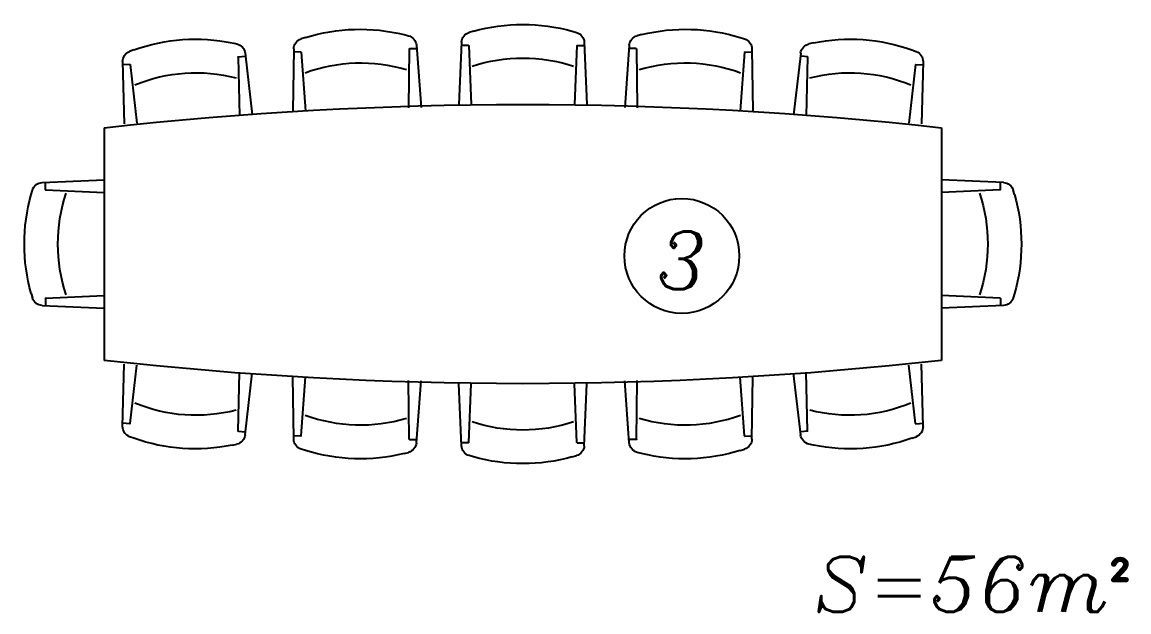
# Model space of a CAD drawing. Header units: millimetres. Extents: x 577 to 2337, y 236 to 943.
# Drawn here: x 1849.765 to 1853.62, y 434.693 to 436.745 of the extents above; entities that cross this region are included whole.
import ezdxf

# ---------------------------------------------------------------- set-up
doc = ezdxf.new("R2010")
doc.units = ezdxf.units.MM
doc.header["$LTSCALE"] = 0.01
doc.layers.add('06-Furn', color=4, linetype='Continuous')
doc.layers.add('07-Text', color=3, linetype='Continuous')
doc.styles.add('text', font='BBadr.ttf', dxfattribs={"height": 0.2})

# ---------------------------------------------------------------- blocks, each defined once
blk = doc.blocks.new('table5')
at = {"layer": '06-Furn', "color": 243}
for p, q in [((826.7569, 720.3598), (826.7722, 720.3558)), ((826.9987, 720.3718), (826.9835, 720.3673)), ((827.3426, 720.3718), (827.3578, 720.3673)), ((827.5844, 720.3598), (827.5691, 720.3558)), ((826.1586, 720.3308), (826.174, 720.3274)), ((826.4131, 720.3494), (826.3981, 720.3445)), ((826.7998, 720.3226), (826.8159, 720.1065)), ((826.9569, 720.3334), (826.9473, 720.1168)), ((826.9811, 720.3222), (826.9554, 720.3222)), ((826.9821, 720.3213), (826.9911, 720.1168)), ((827.3592, 720.3213), (827.3501, 720.1168)), ((827.3601, 720.3222), (827.3824, 720.3222)), ((827.3844, 720.3334), (827.394, 720.1168)), ((827.5414, 720.3226), (827.5253, 720.1065)), ((827.9281, 720.3494), (827.9432, 720.3445)), ((828.1827, 720.3308), (828.1672, 720.3274)), ((825.8154, 720.3069), (825.8006, 720.3014)), ((826.1786, 720.2817), (826.1838, 720.077)), ((826.1795, 720.2826), (826.2017, 720.2842)), ((826.2029, 720.2954), (826.2275, 720.08)), ((826.3725, 720.3097), (826.3694, 720.093)), ((826.3971, 720.2994), (826.3714, 720.2986)), ((826.398, 720.2985), (826.4133, 720.0943)), ((826.775, 720.3099), (826.7721, 720.1052)), ((826.7759, 720.3108), (826.7981, 720.3115)), ((827.5653, 720.3108), (827.5431, 720.3115)), ((827.5662, 720.3099), (827.5691, 720.1052)), ((827.9432, 720.2985), (827.928, 720.0943)), ((827.9442, 720.2994), (827.9699, 720.2986)), ((827.9687, 720.3097), (827.9718, 720.093)), ((828.1384, 720.2954), (828.1137, 720.08)), ((828.1618, 720.2826), (828.1396, 720.2842)), ((828.1626, 720.2817), (828.1574, 720.077)), ((828.5258, 720.3069), (828.5406, 720.3014)), ((825.8014, 720.2562), (825.7758, 720.2545)), ((825.7764, 720.2657), (825.7819, 720.049)), ((825.8024, 720.2554), (825.8257, 720.052)), ((828.5389, 720.2554), (828.5156, 720.052)), ((828.5398, 720.2562), (828.5655, 720.2545)), ((828.5648, 720.2657), (828.5593, 720.049)), ((825.7126, 719.2258), (825.7126, 720.0358)), ((828.6286, 719.2258), (828.6286, 720.0358)), ((825.4961, 719.8445), (825.7126, 719.8541)), ((828.8452, 719.8445), (828.6286, 719.8541)), ((825.4576, 719.8028), (825.4621, 719.8179)), ((825.5072, 719.8203), (825.5072, 719.8425)), ((825.5081, 719.8194), (825.7126, 719.8103)), ((828.8332, 719.8194), (828.6286, 719.8103)), ((828.8341, 719.8203), (828.8341, 719.8425)), ((828.8836, 719.8028), (828.8791, 719.8179)), ((825.4576, 719.4588), (825.4621, 719.4437)), ((825.5072, 719.4413), (825.5072, 719.4156)), ((825.5081, 719.4422), (825.7126, 719.4513)), ((828.8332, 719.4422), (828.6286, 719.4513)), ((828.8341, 719.4413), (828.8341, 719.4156)), ((828.8836, 719.4588), (828.8791, 719.4437)), ((825.4961, 719.4171), (825.7126, 719.4075)), ((828.8452, 719.4171), (828.6286, 719.4075)), ((825.7764, 718.9959), (825.7819, 719.2126)), ((825.8024, 719.0062), (825.8257, 719.2096)), ((828.5389, 719.0062), (828.5156, 719.2096)), ((828.5648, 718.9959), (828.5593, 719.2126)), ((826.1786, 718.9799), (826.1838, 719.1846)), ((826.2029, 718.9662), (826.2275, 719.1816)), ((826.3725, 718.9519), (826.3694, 719.1686)), ((826.398, 718.9631), (826.4133, 719.1673)), ((827.9432, 718.9631), (827.928, 719.1673)), ((827.9687, 718.9519), (827.9718, 719.1686)), ((828.1384, 718.9662), (828.1137, 719.1816)), ((828.1626, 718.9799), (828.1574, 719.1846)), ((826.775, 718.9517), (826.7721, 719.1564)), ((826.7998, 718.939), (826.8159, 719.1551)), ((826.9569, 718.9282), (826.9473, 719.1448)), ((826.9821, 718.9403), (826.9911, 719.1448)), ((827.3592, 718.9403), (827.3501, 719.1448)), ((827.3844, 718.9282), (827.394, 719.1448)), ((827.5414, 718.939), (827.5253, 719.1551)), ((827.5662, 718.9517), (827.5691, 719.1564)), ((825.8014, 719.0054), (825.7758, 719.0071)), ((828.5398, 719.0054), (828.5655, 719.0071)), ((826.1795, 718.979), (826.2017, 718.9774)), ((828.1618, 718.979), (828.1396, 718.9774)), ((825.8154, 718.9547), (825.8006, 718.9602)), ((826.1586, 718.9308), (826.174, 718.9342)), ((826.3971, 718.9622), (826.3714, 718.963)), ((826.7759, 718.9508), (826.7981, 718.9501)), ((826.9811, 718.9394), (826.9554, 718.9394)), ((827.3601, 718.9394), (827.3824, 718.9394)), ((827.5653, 718.9508), (827.5431, 718.9501)), ((827.9442, 718.9622), (827.9699, 718.963)), ((828.1827, 718.9308), (828.1672, 718.9342)), ((828.5258, 718.9547), (828.5406, 718.9602)), ((826.4131, 718.9122), (826.3981, 718.9171)), ((826.7569, 718.9018), (826.7722, 718.9058)), ((826.9987, 718.8898), (826.9835, 718.8943)), ((827.3426, 718.8898), (827.3578, 718.8943)), ((827.5844, 718.9018), (827.5691, 718.9058)), ((827.9281, 718.9122), (827.9432, 718.9171))]:
    blk.add_line(p, q, dxfattribs=at)
for centre, radius, start, end in [((827.1706, 719.7527), 0.6425, 74.4748, 105.5252), ((826.6037, 719.7358), 0.6425, 76.2046, 107.2551), ((826.7628, 720.3199), 0.0371, 4.2702, 75.3099), ((826.994, 720.3317), 0.0371, 106.4199, 177.4596), ((827.3473, 720.3317), 0.0371, 2.5404, 73.5801), ((827.5785, 720.3199), 0.0371, 104.6901, 175.7298), ((827.7376, 719.7358), 0.6425, 72.7449, 103.7954), ((826.0301, 719.7013), 0.6425, 78.4646, 109.5151), ((826.166, 720.2912), 0.0371, 6.5302, 77.5699), ((826.4096, 720.3092), 0.0371, 108.1498, 179.1895), ((826.9811, 720.3213), 0.000928, 2.5404, 90), ((827.3601, 720.3213), 0.000928, 90, 177.4596), ((827.9316, 720.3092), 0.0371, 0.8105, 71.8502), ((828.1752, 720.2912), 0.0371, 102.4301, 173.4698), ((828.3112, 719.7013), 0.6425, 70.4849, 101.5354), ((825.8136, 720.2666), 0.0371, 110.4098, 181.4495), ((826.1796, 720.2817), 0.000928, 93.9898, 181.4495), ((826.3971, 720.2984), 0.000928, 4.2702, 91.7299), ((826.7759, 720.3099), 0.000928, 91.7299, 179.1895), ((827.1705, 719.7199), 0.5584, 71.5812, 108.4188), ((827.5653, 720.3099), 0.000928, 0.8105, 88.2701), ((827.9441, 720.2984), 0.000928, 88.2701, 175.7298), ((828.1617, 720.2817), 0.000928, 358.5505, 86.0102), ((828.5277, 720.2666), 0.0371, 358.5505, 69.5902), ((825.8015, 720.2553), 0.000928, 6.5302, 93.9898), ((826.6046, 719.703), 0.5584, 73.3111, 110.1486), ((827.7367, 719.703), 0.5584, 69.8514, 106.6889), ((828.5398, 720.2553), 0.000928, 86.0102, 173.4698), ((826.0323, 719.6685), 0.5584, 75.5711, 112.4086), ((828.309, 719.6685), 0.5584, 67.5914, 104.4289), ((827.1706, 706.9543), 13.1625, 83.64034, 96.35966), ((825.4977, 719.8075), 0.0371, 92.5404, 163.5801), ((825.5081, 719.8203), 0.000928, 180, 267.4596), ((828.8331, 719.8203), 0.000928, 272.5404, 0), ((828.8435, 719.8075), 0.0371, 16.4199, 87.4596), ((826.0767, 719.6308), 0.6425, 164.4748, 195.5252), ((826.1095, 719.6307), 0.5584, 161.5812, 198.4188), ((828.2317, 719.6307), 0.5584, 341.5812, 18.4188), ((828.2646, 719.6308), 0.6425, 344.4748, 15.5252), ((825.4977, 719.4541), 0.0371, 196.4199, 267.4596), ((825.5081, 719.4413), 0.000928, 92.5404, 180), ((828.8331, 719.4413), 0.000928, 0, 87.4596), ((828.8435, 719.4541), 0.0371, 272.5404, 343.5801), ((827.1706, 732.3073), 13.1625, 263.64034, 276.35966), ((827.1706, 732.3073), 13.1625, 263.64034, 276.35966), ((826.0323, 719.5931), 0.5584, 247.5914, 284.4289), ((828.309, 719.5931), 0.5584, 255.5711, 292.4086), ((825.8015, 719.0063), 0.000928, 266.0102, 353.4698), ((826.6046, 719.5586), 0.5584, 249.8514, 286.6889), ((827.1705, 719.5417), 0.5584, 251.5812, 288.4188), ((827.7367, 719.5586), 0.5584, 253.3111, 290.1486), ((828.5398, 719.0063), 0.000928, 186.5302, 273.9898), ((825.8136, 718.995), 0.0371, 178.5505, 249.5902), ((826.166, 718.9704), 0.0371, 282.4301, 353.4698), ((826.1796, 718.9799), 0.000928, 178.5505, 266.0102), ((828.1752, 718.9704), 0.0371, 186.5302, 257.5699), ((828.1617, 718.9799), 0.000928, 273.9898, 1.4495), ((828.5277, 718.995), 0.0371, 290.4098, 1.4495), ((826.0301, 719.5603), 0.6425, 250.4849, 281.5354), ((826.4096, 718.9524), 0.0371, 180.8105, 251.8502), ((826.3971, 718.9632), 0.000928, 268.2701, 355.7298), ((826.7628, 718.9417), 0.0371, 284.6901, 355.7298), ((826.7759, 718.9517), 0.000928, 180.8105, 268.2701), ((826.994, 718.9299), 0.0371, 182.5404, 253.5801), ((826.9811, 718.9403), 0.000928, 270, 357.4596), ((827.3473, 718.9299), 0.0371, 286.4199, 357.4596), ((827.3601, 718.9403), 0.000928, 182.5404, 270), ((827.5785, 718.9417), 0.0371, 184.2702, 255.3099), ((827.5653, 718.9517), 0.000928, 271.7299, 359.1895), ((827.9441, 718.9632), 0.000928, 184.2702, 271.7299), ((827.9316, 718.9524), 0.0371, 288.1498, 359.1895), ((828.3112, 719.5603), 0.6425, 258.4646, 289.5151), ((826.6037, 719.5258), 0.6425, 252.7449, 283.7954), ((827.1706, 719.5089), 0.6425, 254.4748, 285.5252), ((827.7376, 719.5258), 0.6425, 256.2046, 287.2551)]:
    blk.add_arc(centre, radius, start, end, dxfattribs=at)

msp = doc.modelspace()

# ---------------------------------------------------------------- linework, layer by layer
at = {"layer": '07-Text', "color": 3}
msp.add_circle((1852.0631, 435.9313), 0.2, dxfattribs=at)

# ---------------------------------------------------------------- block references
at = {"layer": '06-Furn', "color": 5, "xscale": -1, "rotation": 180}
msp.add_blockref('table5', (1024.3386, 1155.6036), dxfattribs=at)

# ---------------------------------------------------------------- texts
at = {"layer": '07-Text', "color": 3, "insert": (1851.9744, 435.8161), "char_height": 0.2, "width": 0.227981, "attachment_point": 7, "style": 'text'}
msp.add_mtext('{\\Fitalic|c0;3}', dxfattribs=at)
at = {"layer": '07-Text', "color": 3, "transparency": 33554687, "insert": (1852.5239, 434.6926), "char_height": 0.192, "width": 0.583591, "attachment_point": 7, "style": 'text'}
msp.add_mtext('{\\Fitalic|c0;S=56m\\fISOCPEUR|b0|i0|c0|p34;²}', dxfattribs=at)

doc.saveas('drawing.dxf')
